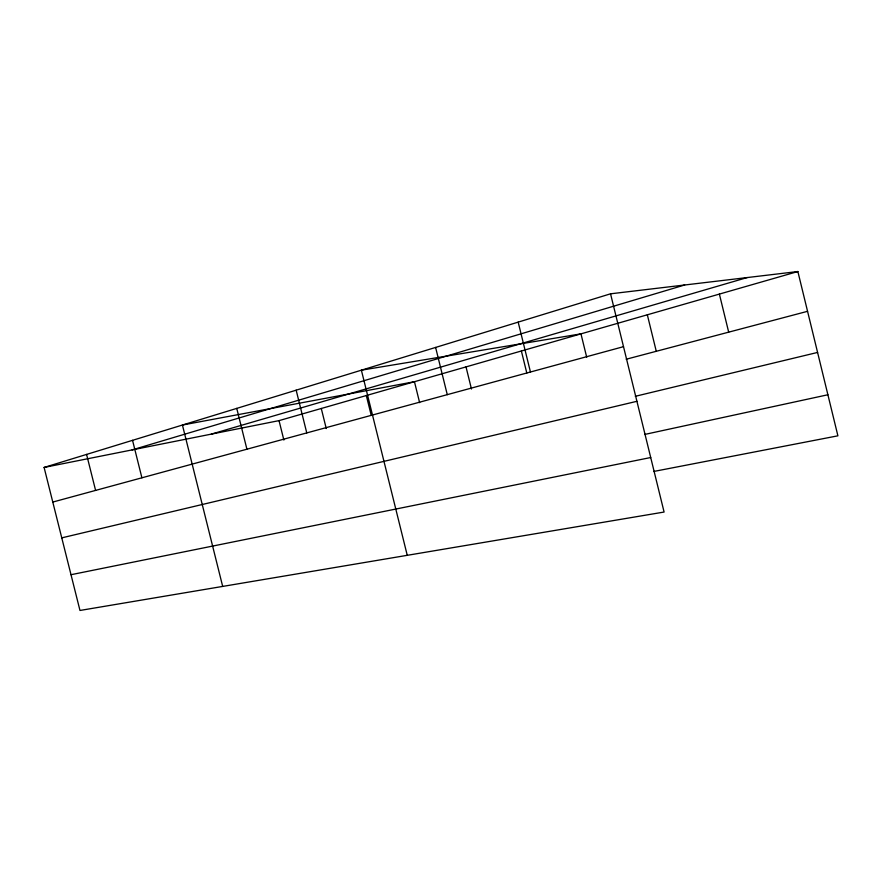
<?xml version="1.0" encoding="UTF-8"?>
<svg xmlns="http://www.w3.org/2000/svg" width="882" height="882" viewBox="0 0 882 882"><rect width="100%" height="100%" fill="white"/><g stroke="black" fill="none" stroke-linecap="round" stroke-linejoin="round"><path stroke-width="1.32" d="M610.542 293.816L664.091 512.045L79.975 610.465L44.1 467.438L610.542 293.816L797.868 271.535L837.9 435.818L653.738 471.462M132.102 449.908L684.664 284.996M211.305 434.12L747.23 277.554M44.1 467.438L279.032 420.626L797.868 271.535M52.788 502.067L623.519 346.67M626.198 359.239L807.559 311.313M635.294 396.305L817.581 352.436M61.762 537.866L636.925 401.299M644.654 434.451L827.9 394.761M71.001 574.711L650.718 457.526M86.579 454.417L95.598 490.414M279.032 420.626L283.872 440.052M236.751 408.388L246.916 449.214M222.683 586.42L182.42 425.036L414.452 381.708L419.634 402.666M132.543 440.327L141.903 477.801M466.016 366.901L471.473 389.028M435.609 347.431L447.273 394.662M407.252 555.318L361.377 370.186L580.962 333.859L586.706 357.232M366.317 395.544L371.234 415.356M321.28 408.487L326.252 428.542M296.165 390.175L306.771 432.919M647.333 314.797L656.274 351.29M518.175 322.128L530.457 372.017M521.372 350.992L526.808 373.064M719.381 294.092L728.686 332.161"/></g></svg>
